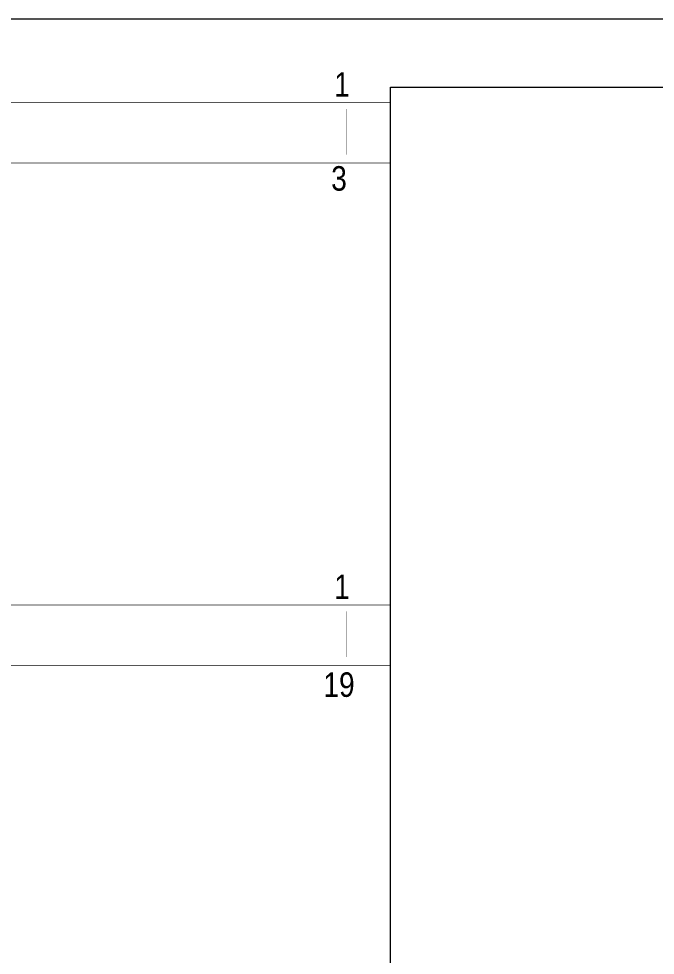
# Model space of a CAD drawing. Header units: millimetres. Extents: x 11706 to 18081, y 7308 to 12674.
# Drawn here: x 14189 to 14969, y 11527 to 12674 of the extents above; entities that cross this region are included whole.
import ezdxf
from ezdxf.enums import TextEntityAlignment as Align

# ---------------------------------------------------------------- set-up
doc = ezdxf.new("R2010")
doc.units = ezdxf.units.MM
doc.linetypes.add('DASHED', pattern=[19.05, 12.7, -6.35])
doc.layers.get('0').update_dxf_attribs({"lineweight": 0})
doc.layers.add('Cable CAT6', color=3, linetype='Continuous')
doc.layers.add('COMPUTER', color=7, linetype='Continuous', lineweight=0)
doc.styles.get("Standard").update_dxf_attribs({"font": 'ARIALN.TTF'})

msp = doc.modelspace()

# ---------------------------------------------------------------- linework, layer by layer
msp.add_lwpolyline([(11706.6, 12674.3), (18080.9, 12674.3), (18080.9, 7307.6), (11706.6, 7307.6)], close=True)
at = {"layer": 'Cable CAT6', "const_width": 0.639}
for points in [[(12620.9, 12429.6), (12620.9, 12571.4), (14644.6, 12571.4)], [(13805.7, 12429.6), (13805.7, 12497.6), (14644.6, 12497.6)], [(12620.9, 11814.3), (12620.9, 11956.1), (14644.6, 11956.1)], [(13805.7, 11814.3), (13805.7, 11882.3), (14644.6, 11882.3)]]:
    msp.add_lwpolyline(points, dxfattribs=at)
at = {"layer": 'Cable CAT6', "color": 7, "linetype": 'DASHED', "const_width": 0.639}
for points in [[(14590.8, 12563.8), (14590.8, 12507.6)], [(14590.8, 11948.5), (14590.8, 11892.4)]]:
    msp.add_lwpolyline(points, dxfattribs=at)
at = {"layer": 'COMPUTER'}
msp.add_lwpolyline([(15318.6, 7307.6), (14644.6, 7307.6), (14644.6, 12590.6), (15318.6, 12590.6)], close=True, dxfattribs=at)

# ---------------------------------------------------------------- texts
for s, p in [('1', (14585.2, 12578.8)), ('3', (14581.6, 12463.7)), ('1', (14585.2, 11963.5)), ('19', (14581.6, 11843.7))]:
    msp.add_text(s, height=30).set_placement(p, align=Align.CENTER)

doc.saveas('drawing.dxf')
